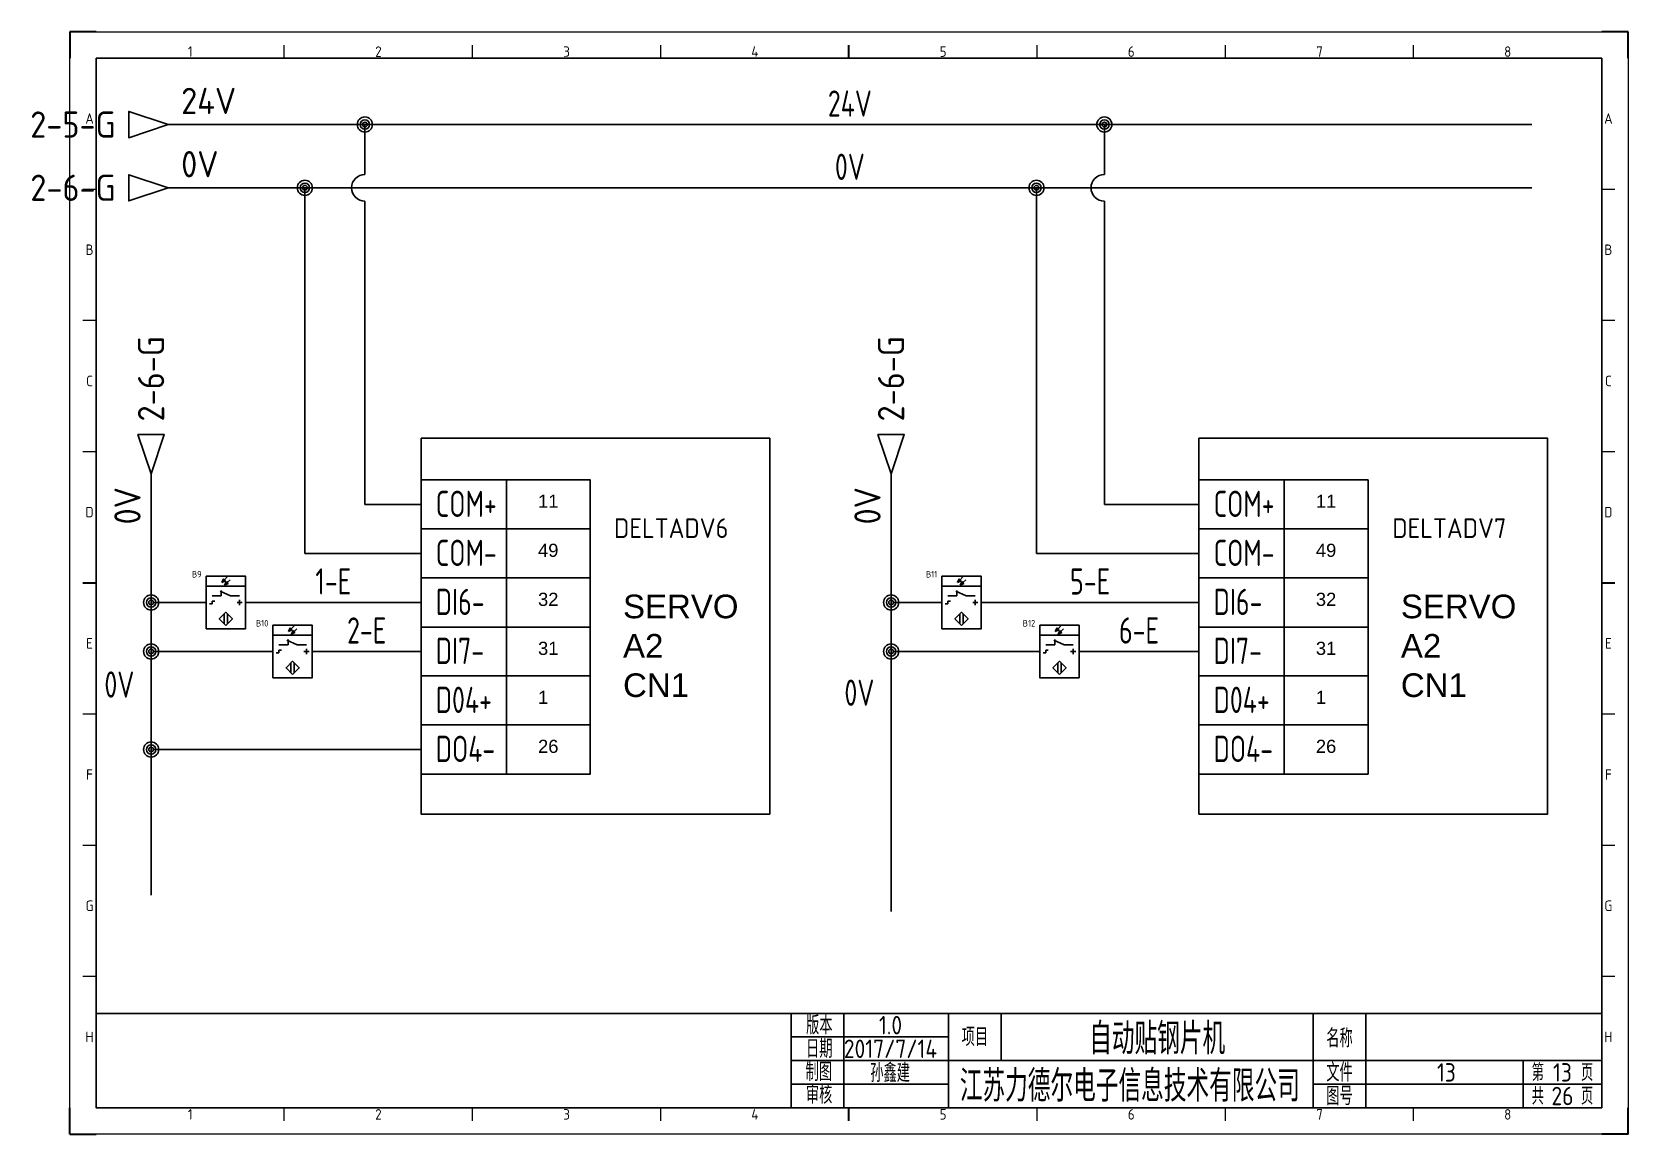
# Model space of a CAD drawing. Header units: millimetres. Extents: x 2022 to 2326, y 1387 to 1597.
import ezdxf
from ezdxf.enums import TextEntityAlignment as Align

# ---------------------------------------------------------------- set-up
doc = ezdxf.new("R2010")
doc.units = ezdxf.units.MM
for name, color, linetype in [('AE_BOR', 1, 'Continuous'), ('SYMS', 7, 'Continuous'), ('TAGS', 150, 'Continuous'), ('TERMS', 123, 'Continuous'), ('WIRENO', 72, 'Continuous'), ('WIREREF_DEST', 52, 'Continuous'), ('WIRES', 7, 'Continuous'), ('XREF', 7, 'Continuous'), ('图框_标题栏属性', 1, 'Continuous'), ('图框_标题栏文字', 6, 'Continuous')]:
    doc.layers.add(name, color=color, linetype=linetype)
doc.styles.add('ACGBTS', font='ISOCP.SHX')
doc.styles.get("Standard").update_dxf_attribs({"font": 'arial.ttf'})
doc.styles.add('WD_IEC', font='isocp2.shx', dxfattribs={"width": 0.9, "height": 4, "bigfont": 'gbcbig.shx'})
doc.styles.add('工程字', font='gbenor.shx', dxfattribs={"bigfont": 'gbcbig.shx'})

# ---------------------------------------------------------------- blocks, each defined once
blk = doc.blocks.new('Border')
for p, q in [((584, 410), (10, 410)), ((10, 410), (10, 10)), ((584, 10), (584, 410)), ((10, 10), (584, 10))]:
    blk.add_line(p, q)
at = {"layer": 'AE_BOR', "color": 1, "lineweight": 30}
for p, q in [((10, 420), (0, 420)), ((0, 420), (0, 410)), ((594, 420), (584, 420)), ((594, 410), (594, 420)), ((297, 410), (297, 415)), ((5, 210), (10, 210)), ((584, 210), (589, 210)), ((0, 0), (0, 10)), ((297, 5), (297, 10)), ((594, 0), (594, 10)), ((0, 0), (10, 0)), ((594, 0), (584, 0))]:
    blk.add_line(p, q, dxfattribs=at)
at = {"layer": 'AE_BOR', "color": 1, "lineweight": 15}
for p, q in [((0, 420), (594, 420)), ((0, 0), (0, 420)), ((594, 420), (594, 0)), ((81.75, 410), (81.75, 415)), ((153.5, 410), (153.5, 415)), ((225.25, 410), (225.25, 415)), ((368.75, 410), (368.75, 415)), ((440.5, 410), (440.5, 415)), ((512.25, 410), (512.25, 415)), ((10, 360), (5, 360)), ((589, 360), (584, 360)), ((10, 310), (5, 310)), ((589, 310), (584, 310)), ((10, 260), (5, 260)), ((589, 260), (584, 260)), ((10, 160), (5, 160)), ((589, 160), (584, 160)), ((10, 110), (5, 110)), ((589, 110), (584, 110)), ((10, 60), (5, 60)), ((589, 60), (584, 60)), ((81.75, 5), (81.75, 10)), ((153.5, 5), (153.5, 10)), ((225.25, 5), (225.25, 10)), ((368.75, 5), (368.75, 10)), ((440.5, 5), (440.5, 10)), ((512.25, 5), (512.25, 10)), ((594, 0), (0, 0))]:
    blk.add_line(p, q, dxfattribs=at)
at = {"layer": 'AE_BOR', "color": 1, "lineweight": 15, "style": 'ACGBTS'}
for s, p in [('1', (45.875, 412.5)), ('2', (117.625, 412.5)), ('3', (189.375, 412.5)), ('4', (261.125, 412.5)), ('5', (332.875, 412.5)), ('6', (404.625, 412.5)), ('7', (476.375, 412.5)), ('8', (548.125, 412.5)), ('A', (7.5, 387)), ('A', (586.5, 387)), ('B', (7.5, 337)), ('B', (586.5, 337)), ('C', (7.5, 287)), ('C', (586.5, 287)), ('D', (7.5, 237)), ('D', (586.5, 237)), ('E', (7.5, 187)), ('E', (586.5, 187)), ('F', (7.5, 137)), ('F', (586.5, 137)), ('G', (7.5, 87)), ('G', (586.5, 87)), ('H', (7.5, 37)), ('H', (586.5, 37)), ('1', (45.875, 7.5)), ('2', (117.625, 7.5)), ('3', (189.375, 7.5)), ('4', (261.125, 7.5)), ('5', (332.875, 7.5)), ('6', (404.625, 7.5)), ('7', (476.375, 7.5)), ('8', (548.125, 7.5))]:
    blk.add_text(s, height=4, dxfattribs=at).set_placement(p, align=Align.MIDDLE)
blk = doc.blocks.new('LdrDkA4')
for p, q in [((132.5, 0), (132.5, 18)), ((142.5, 0), (142.5, 18)), ((162.5, 0), (162.5, 18)), ((162.5, 0), (162.5, 18)), ((162.5, 0), (162.5, 18)), ((172.5, 18), (172.5, 13.5)), ((232, 0), (232, 18)), ((242, 0), (242, 18)), ((132.5, 13.5), (162.5, 13.5)), ((172.5, 13.5), (172.5, 9)), ((132.5, 9), (162.99, 9)), ((162.5, 9), (287, 9)), ((272, 0), (272, 9)), ((132.5, 4.5), (162.5, 4.5)), ((232, 4.5), (287, 4.5)), ((142.5, 2.09), (142.5, 2.09)), ((142.5, 2.09), (142.5, 2.09))]:
    blk.add_line(p, q)
blk.add_lwpolyline([(132.5, 18), (0, 18), (0, 0), (132.5, 0)], close=True)
blk.add_lwpolyline([(132.5, 0), (287, 0), (287, 18), (132.5, 18)])
at = {"flags": 9}
blk.add_attdef('WD_TB', (0, 0), '', height=2.5, dxfattribs=at)
at = {"layer": '图框_标题栏属性', "style": '工程字'}
for tag, height, p in [('版本', 3.5, (151.42, 15.75)), ('项目', 6, (202.25, 13.5)), ('日期', 3.5, (151.42, 11.25)), ('名称', 3.5, (264.42, 13.27)), ('制图', 3.5, (151.34, 6.85)), ('公司名称', 6, (197.03, 4.5)), ('文件', 3.5, (257.37, 6.75)), ('页数', 3.5, (279.5, 6.75)), ('审核', 3.5, (151.65, 2.36)), ('图号', 3.5, (257.37, 2.25)), ('总数', 3.5, (279.5, 2.25))]:
    blk.add_attdef(tag, text='', height=height, dxfattribs=at).set_placement(p, align=Align.MIDDLE)
at = {"layer": '图框_标题栏文字', "style": '工程字'}
for s, height, p in [('版本', 3.5, (137.85, 15.75)), ('项目', 3.5, (167.5, 13.5)), ('名称', 3.5, (237, 13.27)), ('日期', 3.5, (137.85, 11.25)), ('制图', 3.5, (137.75, 6.85)), ('文件', 3.5, (237, 6.75)), ('第    页', 3.25, (279.5, 6.75)), ('审核', 3.5, (137.81, 2.51)), ('图号', 3.5, (237, 2.25)), ('共    页', 3.25, (279.5, 2.25))]:
    blk.add_text(s, height=height, dxfattribs=at).set_placement(p, align=Align.MIDDLE_CENTER)
blk = doc.blocks.new('HA1D3')
blk.add_lwpolyline([(0, 0), (-3.75, -1.25), (-3.75, 1.25)], close=True)
at = {"style": 'WD_IEC'}
for tag, p, height, flags in [('WIRENO', (1.25, 1), 2.5, 8), ('X1TERM01', (0, 0), 0.32, 1)]:
    blk.add_attdef(tag, p, '', height=height, dxfattribs=dict(at, flags=flags))
at = {"style": 'WD_IEC', "flags": 1}
blk.add_attdef('SIGCODE', text='', height=1, dxfattribs=at).set_placement((-2.5, 1.8), align=Align.RIGHT)
at = {"style": 'WD_IEC'}
blk.add_attdef('XREF', text='', height=2.5, dxfattribs=at).set_placement((-5, 0), align=Align.MIDDLE_RIGHT)
blk.add_attdef('DESC1', text='', height=2.5, dxfattribs=at).set_placement((1.25, -1), align=Align.TOP_LEFT)
blk = doc.blocks.new('WD_WNH')
at = {"linetype": 'Continuous', "style": 'WD_IEC', "width": 0.8}
blk.add_attdef('WIRENO', text='', height=2.5, dxfattribs=at).set_placement((0, 0.75), align=Align.CENTER)
at = {"style": 'WD_IEC', "flags": 1}
for tag, p in [('W08USER', (0, 0.375)), ('W04USER', (0, 0.875)), ('W05USER', (0, 0.75)), ('W09USER', (0, 0.25)), ('W03USER', (0, 1)), ('W06USER', (0, 0.625)), ('W07USER', (0, 0.5)), ('W02USER', (0, 1.125)), ('W01USER', (0, 1.25)), ('W10USER', (0, 0.125))]:
    blk.add_attdef(tag, text='', height=0.08, dxfattribs=at).set_placement(p, align=Align.CENTER)
blk = doc.blocks.new('ASDA2')
for points in [[(-33.23, 68.64), (33.23, 68.64), (33.23, -2.96), (-33.23, -2.96)], [(-33.23, 60.7), (-16.95, 60.7), (-16.95, 51.36), (-33.23, 51.36)], [(-16.95, 60.7), (-0.99, 60.7), (-0.99, 51.36), (-16.95, 51.36)], [(-33.23, 51.36), (-16.95, 51.36), (-16.95, 42.02), (-33.23, 42.02)], [(-16.95, 51.36), (-0.99, 51.36), (-0.99, 42.02), (-16.95, 42.02)], [(-33.23, 42.02), (-16.95, 42.02), (-16.95, 32.68), (-33.23, 32.68)], [(-16.95, 42.02), (-0.99, 42.02), (-0.99, 32.68), (-16.95, 32.68)], [(-33.23, 32.68), (-16.95, 32.68), (-16.95, 23.35), (-33.23, 23.35)], [(-16.95, 32.68), (-0.99, 32.68), (-0.99, 23.35), (-16.95, 23.35)], [(-33.23, 23.35), (-16.95, 23.35), (-16.95, 14.01), (-33.23, 14.01)], [(-16.95, 23.35), (-0.99, 23.35), (-0.99, 14.01), (-16.95, 14.01)], [(-33.23, 14.01), (-16.95, 14.01), (-16.95, 4.67), (-33.23, 4.67)], [(-16.95, 14.01), (-0.99, 14.01), (-0.99, 4.67), (-16.95, 4.67)]]:
    blk.add_lwpolyline(points, close=True)
at = {"attachment_point": 1}
for s, width, gutter_width, insert, char_height in [('11', 8.0121, 12.5, (-10.93, 57.89), 2.5), ('49', 8.0121, 12.5, (-10.93, 48.55), 2.5), ('32', 8.0121, 12.5, (-10.93, 39.21), 2.5), ('SERVO A2\\PCN1', 19.7866, 8.12, (5.27, 38.85), 4.5), ('31', 8.0121, 12.5, (-10.93, 29.87), 2.5), ('1', 8.0121, 12.5, (-10.93, 20.53), 2.5), ('26', 8.0121, 12.5, (-10.93, 11.19), 2.5)]:
    blk.add_mtext_dynamic_manual_height_columns(s, width=width, gutter_width=gutter_width, heights=[0], dxfattribs=dict(at, insert=insert, char_height=char_height))
at = {"style": 'WD_IEC'}
for tag, p in [('INST', (-64.64, 65.14)), ('LOC', (-64.64, 59.89)), ('TAG1', (25.36, 49.63)), ('RATING1', (-64.64, 47.89)), ('XREF', (-64.64, 41.89)), ('DESC1', (-64.64, 36.11)), ('DESC2', (-64.64, 30.86)), ('DESC3', (-64.64, 25.61))]:
    blk.add_attdef(tag, text='', height=3.75, dxfattribs=at).set_placement(p, align=Align.RIGHT)
at = {"style": 'WD_IEC', "flags": 1}
for tag, p, height in [('MFG', (-88.98, 59.89), 2.25), ('CAT', (-88.98, 56.14), 2.25), ('X4TERM01', (-33.23, 56.03), 0.08), ('X4TERM02', (-33.23, 46.69), 0.08), ('X4TERM03', (-33.23, 37.35), 0.08), ('ASSYCODE', (-91.61, 29.14), 1.5), ('FAMILY', (-91.61, 26.89), 1.5), ('X4TERM04', (-33.23, 28.02), 0.08), ('CATDESC', (-91.61, 24.64), 1.5), ('X4TERM05', (-33.23, 18.68), 0.08), ('X4TERM06', (-33.23, 9.34), 0.08)]:
    blk.add_attdef(tag, p, '', height=height, dxfattribs=at)
at = {"style": 'WD_IEC', "width": 0.8}
for tag, p in [('TERM01', (-30.43, 53.65)), ('TERM02', (-30.43, 44.31)), ('TERM03', (-30.43, 34.97)), ('TERM04', (-30.43, 25.63)), ('TERM05', (-30.43, 16.29)), ('TERM06', (-30.43, 6.95))]:
    blk.add_attdef(tag, p, '', height=5, dxfattribs=at)
blk = doc.blocks.new('WDDOT')
for radius in [0.72, 0.449, 0.223]:
    blk.add_circle((0, 0), radius)
blk = doc.blocks.new('HA1D2')
blk.add_lwpolyline([(0, 0), (-1.25, 3.75), (1.25, 3.75)], close=True)
at = {"style": 'WD_IEC'}
blk.add_attdef('XREF', text='', height=2.5, rotation=90, dxfattribs=at).set_placement((0, 5), align=Align.MIDDLE_LEFT)
at = {"style": 'WD_IEC', "flags": 1}
blk.add_attdef('SIGCODE', text='', height=1, dxfattribs=at).set_placement((-2.5, 1.8), align=Align.RIGHT)
blk.add_attdef('X8TERM01', (0, 0), '', height=0.32, dxfattribs=at)
at = {"style": 'WD_IEC', "flags": 8}
blk.add_attdef('WIRENO', text='', height=2.5, rotation=90, dxfattribs=at).set_placement((-1, -1.25), align=Align.RIGHT)
at = {"style": 'WD_IEC'}
blk.add_attdef('DESC1', text='', height=2.5, rotation=90, dxfattribs=at).set_placement((1, -1.25), align=Align.TOP_RIGHT)
blk = doc.blocks.new('WD_WNV')
at = {"linetype": 'Continuous', "style": 'WD_IEC', "width": 0.8}
blk.add_attdef('WIRENO', text='', height=2.5, dxfattribs=at).set_placement((-1.6, 0), align=Align.MIDDLE_RIGHT)
at = {"style": 'WD_IEC', "flags": 1}
for tag, p in [('W08USER', (-1, 0.375)), ('W04USER', (-1, 0.875)), ('W05USER', (-1, 0.75)), ('W09USER', (-1, 0.25)), ('W03USER', (-1, 1)), ('W06USER', (-1, 0.625)), ('W07USER', (-1, 0.5)), ('W02USER', (-1, 1.125)), ('W01USER', (-1, 1.25)), ('W10USER', (-1, 0.125))]:
    blk.add_attdef(tag, text='', height=0.08, dxfattribs=at).set_placement(p, align=Align.CENTER)
blk = doc.blocks.new('HPE12PE2')
for p, q in [((7.5, 6.25), (-7.5, 6.25)), ((-0.88, 9.01), (-1.59, 7.59)), ((-1.59, 7.59), (-0.18, 8.3)), ((-0.18, 8.3), (-0.88, 9.01)), ((-0.53, 8.66), (0.53, 9.72)), ((0.18, 7.95), (-0.53, 6.53)), ((-0.53, 6.53), (0.88, 7.24)), ((0.88, 7.24), (0.18, 7.95)), ((0.53, 7.59), (1.59, 8.66)), ((-1.75, 2.5), (-5.25, 2.5)), ((-5.25, -0.5), (-5.25, 0.5)), ((-5.25, 0.5), (-4.25, 0.5)), ((1.75, 2.5), (-2.19, 4.25)), ((-1.75, 2.5), (-1.75, 4.51)), ((5.25, 2.5), (1.75, 2.5)), ((6.25, 0), (4.25, 0)), ((5.25, 1), (5.25, -1)), ((-6.25, -0.5), (-5.25, -0.5)), ((-0.63, -8.12), (-0.63, -4.38)), ((0.62, -8.12), (0.62, -4.38))]:
    blk.add_line(p, q)
for points in [[(-7.5, 10), (-7.5, -10), (7.5, -10), (7.5, 10)], [(0, -8.75), (-2.5, -6.25), (0, -3.75), (2.5, -6.25)]]:
    blk.add_lwpolyline(points, close=True)
for points in [[(-0.18, 8.3), (-0.88, 9.01), (-1.59, 7.59)], [(0.88, 7.24), (0.18, 7.95), (-0.53, 6.53)]]:
    blk.add_solid(points)
at = {"style": 'WD_IEC'}
for tag, p in [('INST', (-9.25, 16.5)), ('LOC', (-9.25, 13)), ('TAG1', (-9.25, 9.5)), ('DESC1', (-9.25, -13.85)), ('XREF', (-9.25, -10)), ('DESC2', (-9.25, -17.35)), ('WDTAGALT', (-9, -24.5)), ('DESC3', (-9.25, -20.85))]:
    blk.add_attdef(tag, text='', height=2.5, dxfattribs=at).set_placement(p, align=Align.RIGHT)
for tag, p, height, flags in [('MFG', (10.25, 12.75), 1.5, 1), ('CAT', (10.25, 10.25), 1.5, 1), ('X4TERM01', (-7.5, 0), 0.32, 1), ('X1TERM02', (7.5, 0), 0.32, 1), ('TERM02', (8.5, 1), 2, 8), ('ASSYCODE', (8.5, -10.25), 1, 1), ('FAMILY', (8.5, -11.75), 1, 1), ('CATDESC', (8.5, -13.25), 1, 1)]:
    blk.add_attdef(tag, p, '', height=height, dxfattribs=dict(at, flags=flags))
at = {"style": 'WD_IEC', "flags": 8}
blk.add_attdef('TERM01', text='', height=2, dxfattribs=at).set_placement((-8.5, 1), align=Align.RIGHT)

msp = doc.modelspace()

# ---------------------------------------------------------------- linework, layer by layer
at = {"layer": 'WIRES'}
for p, q in [((2048, 1579.77), (2307.92, 1579.77)), ((2085.53, 1570.26), (2085.53, 1579.77)), ((2226.47, 1570.26), (2226.47, 1579.77)), ((2048, 1567.72), (2307.92, 1567.72)), ((2074.09, 1498.05), (2074.09, 1567.72)), ((2213.52, 1498.05), (2213.52, 1567.72)), ((2085.53, 1507.39), (2085.53, 1565.18)), ((2226.47, 1507.39), (2226.47, 1565.18)), ((2044.77, 1513.19), (2044.77, 1432.95)), ((2185.82, 1513.19), (2185.82, 1429.83)), ((2096.23, 1507.39), (2085.53, 1507.39)), ((2244.49, 1507.39), (2226.47, 1507.39)), ((2096.23, 1498.05), (2074.09, 1498.05)), ((2244.49, 1498.05), (2213.52, 1498.05)), ((2055.28, 1488.71), (2045.24, 1488.71)), ((2096.23, 1488.71), (2062.78, 1488.71)), ((2195.5, 1488.71), (2186.23, 1488.71)), ((2244.49, 1488.71), (2203, 1488.71)), ((2068, 1479.37), (2045.24, 1479.37)), ((2096.23, 1479.37), (2075.5, 1479.37)), ((2214.16, 1479.37), (2186.23, 1479.37)), ((2244.49, 1479.37), (2221.66, 1479.37)), ((2096.23, 1460.69), (2045.24, 1460.69))]:
    msp.add_line(p, q, dxfattribs=at)
for centre in [(2085.53, 1567.72), (2226.47, 1567.72)]:
    msp.add_arc(centre, 2.54, 90, 270, dxfattribs=at)

# ---------------------------------------------------------------- block references
msp.add_blockref('LdrDkA4', (2034.29, 1392.42)).add_auto_attribs({'总数': '26', '页数': '13', '文件': '13', '公司名称': '江苏力德尔电子信息技术有限公司', '项目': '自动贴钢片机', '制图': '孙鑫建', '日期': '2017/7/14', '版本': '1.0'})
at = {"layer": 'AE_BOR', "xscale": 0.5, "yscale": 0.5, "zscale": 0.5}
msp.add_blockref('Border', (2029.29, 1387.42), dxfattribs=at)
at = {"layer": 'SYMS'}
ref = msp.add_blockref('HA1D3', (2048, 1579.77), dxfattribs=dict(at, xscale=2, yscale=2, zscale=2))
ref.add_attrib('XREF', '2-5-G', dxfattribs={"layer": 'XREF', "height": 5, "style": 'WD_IEC'}).set_placement((2038, 1579.77), align=Align.MIDDLE_RIGHT)
ref.add_attrib('WIRENO', '24V', (2050.5, 1581.77), dxfattribs={"layer": 'WIREREF_DEST', "height": 5, "style": 'WD_IEC', "flags": 8})
at = {"layer": 'SYMS', "xscale": 2, "yscale": 2, "zscale": 2}
for p in [(2085.53, 1579.77), (2226.47, 1579.77), (2074.09, 1567.72), (2213.52, 1567.72), (2044.77, 1488.71), (2185.82, 1488.71), (2044.77, 1479.37), (2185.82, 1479.37), (2044.77, 1460.69)]:
    msp.add_blockref('WDDOT', p, dxfattribs=at)
at = {"layer": 'SYMS'}
ref = msp.add_blockref('HA1D3', (2048, 1567.72), dxfattribs=dict(at, xscale=2, yscale=2, zscale=2))
ref.add_attrib('XREF', '2-6-G', dxfattribs={"layer": 'XREF', "height": 5, "style": 'WD_IEC'}).set_placement((2038, 1567.72), align=Align.MIDDLE_RIGHT)
ref.add_attrib('WIRENO', '0V', (2050.5, 1569.72), dxfattribs={"layer": 'WIREREF_DEST', "height": 5, "style": 'WD_IEC', "flags": 8})
ref = msp.add_blockref('HA1D2', (2044.77, 1513.19), dxfattribs=dict(at, xscale=2, yscale=2, zscale=2))
ref.add_attrib('XREF', '2-6-G', dxfattribs={"layer": 'XREF', "height": 5, "rotation": 90, "style": 'WD_IEC'}).set_placement((2044.77, 1523.19), align=Align.MIDDLE_LEFT)
ref.add_attrib('WIRENO', '0V', dxfattribs={"layer": 'WIREREF_DEST', "height": 5, "rotation": 90, "style": 'WD_IEC', "flags": 8}).set_placement((2042.77, 1510.69), align=Align.RIGHT)
ref = msp.add_blockref('HA1D2', (2185.82, 1513.19), dxfattribs=dict(at, xscale=2, yscale=2, zscale=2))
ref.add_attrib('XREF', '2-6-G', dxfattribs={"layer": 'XREF', "height": 5, "rotation": 90, "style": 'WD_IEC'}).set_placement((2185.82, 1523.19), align=Align.MIDDLE_LEFT)
ref.add_attrib('WIRENO', '0V', dxfattribs={"layer": 'WIREREF_DEST', "height": 5, "rotation": 90, "style": 'WD_IEC', "flags": 8}).set_placement((2183.82, 1510.69), align=Align.RIGHT)
ref = msp.add_blockref('ASDA2', (2129.46, 1451.35), dxfattribs=at)
ref.add_attrib('TERM06', 'DO4-', (2099.03, 1458.31), dxfattribs={"layer": 'TERMS', "height": 5, "style": 'WD_IEC', "width": 0.8})
ref.add_attrib('TERM05', 'D04+', (2099.03, 1467.65), dxfattribs={"layer": 'TERMS', "height": 5, "style": 'WD_IEC', "width": 0.8})
ref.add_attrib('TERM04', 'DI7-', (2099.03, 1476.99), dxfattribs={"layer": 'TERMS', "height": 5, "style": 'WD_IEC', "width": 0.8})
ref.add_attrib('TERM03', 'DI6-', (2099.03, 1486.32), dxfattribs={"layer": 'TERMS', "height": 5, "style": 'WD_IEC', "width": 0.8})
ref.add_attrib('TERM02', 'COM-', (2099.03, 1495.66), dxfattribs={"layer": 'TERMS', "height": 5, "style": 'WD_IEC', "width": 0.8})
ref.add_attrib('TERM01', 'COM+', (2099.03, 1505), dxfattribs={"layer": 'TERMS', "height": 5, "style": 'WD_IEC', "width": 0.8})
ref.add_attrib('TAG1', 'DELTADV6', dxfattribs={"layer": 'TAGS', "height": 3.75, "style": 'WD_IEC'}).set_placement((2154.82, 1500.99), align=Align.RIGHT)
ref = msp.add_blockref('ASDA2', (2277.72, 1451.35), dxfattribs=at)
ref.add_attrib('TERM06', 'DO4-', (2247.29, 1458.31), dxfattribs={"layer": 'TERMS', "height": 5, "style": 'WD_IEC', "width": 0.8})
ref.add_attrib('TERM05', 'D04+', (2247.29, 1467.65), dxfattribs={"layer": 'TERMS', "height": 5, "style": 'WD_IEC', "width": 0.8})
ref.add_attrib('TERM04', 'DI7-', (2247.29, 1476.99), dxfattribs={"layer": 'TERMS', "height": 5, "style": 'WD_IEC', "width": 0.8})
ref.add_attrib('TERM03', 'DI6-', (2247.29, 1486.32), dxfattribs={"layer": 'TERMS', "height": 5, "style": 'WD_IEC', "width": 0.8})
ref.add_attrib('TERM02', 'COM-', (2247.29, 1495.66), dxfattribs={"layer": 'TERMS', "height": 5, "style": 'WD_IEC', "width": 0.8})
ref.add_attrib('TERM01', 'COM+', (2247.29, 1505), dxfattribs={"layer": 'TERMS', "height": 5, "style": 'WD_IEC', "width": 0.8})
ref.add_attrib('TAG1', 'DELTADV7', dxfattribs={"layer": 'TAGS', "height": 3.75, "style": 'WD_IEC'}).set_placement((2303.08, 1500.99), align=Align.RIGHT)
ref = msp.add_blockref('HPE12PE2', (2059.03, 1488.71), dxfattribs=dict(at, xscale=0.5, yscale=0.5, zscale=0.5))
ref.add_attrib('TAG1', 'B9', dxfattribs={"layer": 'TAGS', "height": 1.25, "style": 'WD_IEC'}).set_placement((2054.4, 1493.46), align=Align.RIGHT)
ref = msp.add_blockref('HPE12PE2', (2199.25, 1488.71), dxfattribs=dict(at, xscale=0.5, yscale=0.5, zscale=0.5))
ref.add_attrib('TAG1', 'B11', dxfattribs={"layer": 'TAGS', "height": 1.25, "style": 'WD_IEC'}).set_placement((2194.63, 1493.46), align=Align.RIGHT)
ref = msp.add_blockref('HPE12PE2', (2071.75, 1479.37), dxfattribs=dict(at, xscale=0.5, yscale=0.5, zscale=0.5))
ref.add_attrib('TAG1', 'B10', dxfattribs={"layer": 'TAGS', "height": 1.25, "style": 'WD_IEC'}).set_placement((2067.13, 1484.12), align=Align.RIGHT)
ref = msp.add_blockref('HPE12PE2', (2217.91, 1479.37), dxfattribs=dict(at, xscale=0.5, yscale=0.5, zscale=0.5))
ref.add_attrib('TAG1', 'B12', dxfattribs={"layer": 'TAGS', "height": 1.25, "style": 'WD_IEC'}).set_placement((2213.29, 1484.12), align=Align.RIGHT)
at = {"layer": 'WIRENO'}
ref = msp.add_blockref('WD_WNH', (2177.96, 1579.77), dxfattribs=dict(at, xscale=2, yscale=2, zscale=2))
ref.add_attrib('WIRENO', '24V', dxfattribs={"linetype": 'Continuous', "height": 5, "style": 'WD_IEC', "width": 0.8}).set_placement((2177.96, 1581.27), align=Align.CENTER)
ref = msp.add_blockref('WD_WNH', (2177.96, 1567.72), dxfattribs=dict(at, xscale=2, yscale=2, zscale=2))
ref.add_attrib('WIRENO', '0V', dxfattribs={"linetype": 'Continuous', "height": 5, "style": 'WD_IEC', "width": 0.8}).set_placement((2177.96, 1569.22), align=Align.CENTER)
ref = msp.add_blockref('WD_WNH', (2079.5, 1488.71), dxfattribs=dict(at, xscale=2, yscale=2, zscale=2))
ref.add_attrib('WIRENO', '1-E', dxfattribs={"linetype": 'Continuous', "height": 5, "style": 'WD_IEC', "width": 0.8}).set_placement((2079.5, 1490.21), align=Align.CENTER)
ref = msp.add_blockref('WD_WNH', (2223.75, 1488.71), dxfattribs=dict(at, xscale=2, yscale=2, zscale=2))
ref.add_attrib('WIRENO', '5-E', dxfattribs={"linetype": 'Continuous', "height": 5, "style": 'WD_IEC', "width": 0.8}).set_placement((2223.75, 1490.21), align=Align.CENTER)
ref = msp.add_blockref('WD_WNH', (2085.87, 1479.37), dxfattribs=dict(at, xscale=2, yscale=2, zscale=2))
ref.add_attrib('WIRENO', '2-E', dxfattribs={"linetype": 'Continuous', "height": 5, "style": 'WD_IEC', "width": 0.8}).set_placement((2085.87, 1480.87), align=Align.CENTER)
ref = msp.add_blockref('WD_WNH', (2233.08, 1479.37), dxfattribs=dict(at, xscale=2, yscale=2, zscale=2))
ref.add_attrib('WIRENO', '6-E', dxfattribs={"linetype": 'Continuous', "height": 5, "style": 'WD_IEC', "width": 0.8}).set_placement((2233.08, 1480.87), align=Align.CENTER)
ref = msp.add_blockref('WD_WNV', (2044.77, 1473.07), dxfattribs=dict(at, xscale=2, yscale=2, zscale=2))
ref.add_attrib('WIRENO', '0V', dxfattribs={"linetype": 'Continuous', "height": 5, "style": 'WD_IEC', "width": 0.8}).set_placement((2041.57, 1473.07), align=Align.MIDDLE_RIGHT)
ref = msp.add_blockref('WD_WNV', (2185.82, 1471.51), dxfattribs=dict(at, xscale=2, yscale=2, zscale=2))
ref.add_attrib('WIRENO', '0V', dxfattribs={"linetype": 'Continuous', "height": 5, "style": 'WD_IEC', "width": 0.8}).set_placement((2182.62, 1471.51), align=Align.MIDDLE_RIGHT)

doc.saveas('drawing.dxf')
